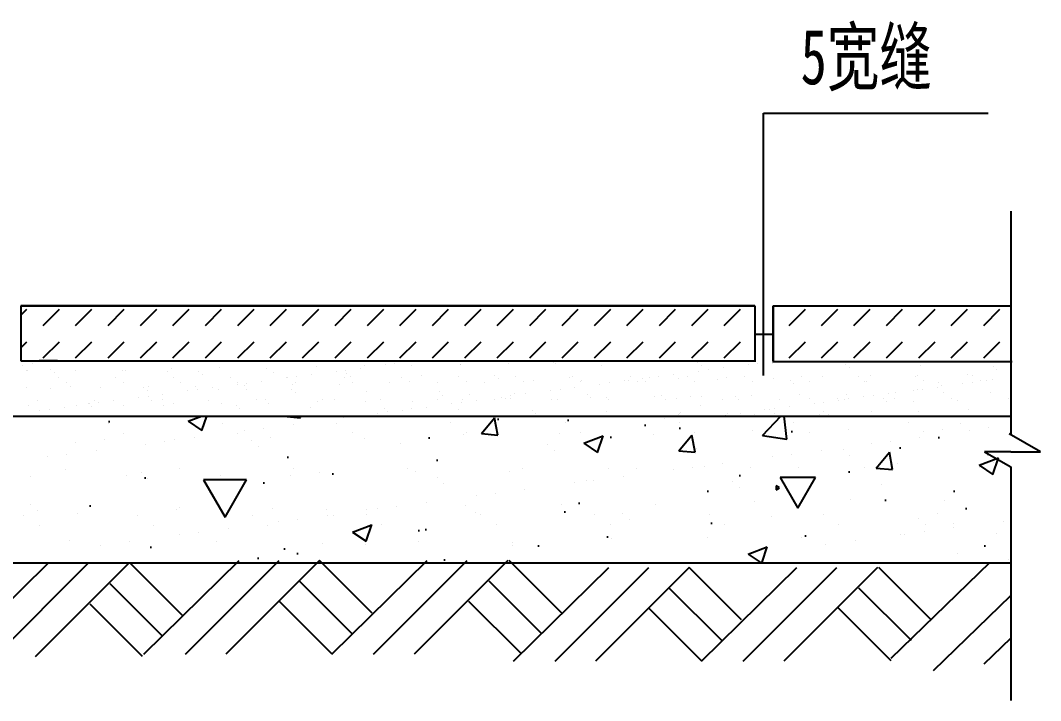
# Model space of a CAD drawing. Extents: x -5183 to -983, y 75 to 2992.
# Drawn here: x -3601 to -3045, y 728 to 1099 of the extents above; entities that cross this region are included whole.
import ezdxf

# ---------------------------------------------------------------- set-up
doc = ezdxf.new("R2010")
doc.units = 0
doc.header["$MEASUREMENT"] = 0
for name, color, linetype in [('HATCH', 4, 'CONTINUOUS'), ('LEVEL', 2, 'CONTINUOUS'), ('STAIR', 140, 'CONTINUOUS'), ('TEXT', 41, 'CONTINUOUS')]:
    doc.layers.add(name, color=color, linetype=linetype)
doc.styles.add('STYLE1', font='simsun.ttf', dxfattribs={"width": 0.7})
pattern_1 = [(45, (0, -110.387), (2e-15, 17.67767), [12.5, -12.5])]

# ---------------------------------------------------------------- blocks, each defined once
blk = doc.blocks.new('DI')
at = {"layer": 'STAIR'}
for p, q in [((-51.91, -51.04), (0, 0)), ((-29.24, -51.04), (21.82, 0.03)), ((43.91, 0.03), (-7.16, -51.04)), ((73.35, -51.04), (124.39, 0)), ((146.47, 0), (95.44, -51.04)), ((72.47, -28.63), (43.86, -0.02)), ((50.65, -51.04), (102.55, 0)), ((175.85, -28.63), (147.24, -0.02)), ((32.82, -11.06), (61.43, -39.67)), ((136.19, -11.06), (164.8, -39.67)), ((21.77, -22.11), (50.38, -50.72)), ((125.15, -22.11), (153.76, -50.72))]:
    blk.add_line(p, q, dxfattribs=at)

msp = doc.modelspace()

# ---------------------------------------------------------------- hatches: boundary and pattern name
at = {"layer": 'HATCH'}
h = msp.add_hatch(dxfattribs=at)
h.set_pattern_fill('AR-CONC', color=4, scale=15, style=0)
h.set_pattern_definition([(50, (-4297.3, 845.52), (107.589, -9.413), [11.25, -123.75]), (355, (-4297.3, 845.52), (-20.813, 112.829), [9, -99]), (100.451, (-4288.34, 844.74), (86.776, 103.416), [9.561, -105.171]), (46.184, (-4297.3, 875.52), (160.086, -24.828), [16.875, -185.625]), (96.636, (-4283.96, 873.45), (140.2, 146.118), [14.342, -157.757]), (351.184, (-4297.3, 875.52), (140.2, 146.118), [13.5, -148.5]), (21, (-4282.3, 868.02), (89.536, -60.393), [11.25, -123.75]), (326, (-4282.3, 868.02), (36.497, 108.773), [9, -99]), (71.451, (-4274.84, 862.99), (126.033, 48.38), [9.561, -105.171]), (37.5, (-4297.303, 845.523), (1.824, 49.9341), [0, -97.8, 0, -100.5, 0, -99.375]), (7.5, (-4297.303, 845.523), (39.4604, 59.1618), [0, -57.3, 0, -95.55, 0, -37.875]), (327.5, (-4330.753, 845.523), (80.0734, -3.3832), [0, -37.5, 0, -117, 0, -155.25]), (317.5, (-4345.75, 845.52), (87.478, 15.0157), [0, -48.75, 0, -77.7, 0, -110.25])])
h.paths.add_polyline_path([(-4561.1, 883.23), (-3064.52, 883.23), (-3064.52, 803.61), (-4561.1, 803.61)])
at = {"layer": 'STAIR'}
h = msp.add_hatch(dxfattribs=at)
h.set_pattern_fill('DASH', color=140, scale=100, angle=45, style=0)
h.set_pattern_definition(pattern_1)
h.paths.add_polyline_path([(-3200.69, 943.27), (-3600.69, 943.27), (-3600.69, 913.27), (-3580.69, 913.27), (-3200.69, 913.27)])
h = msp.add_hatch(dxfattribs=at)
h.set_pattern_fill('DASH', color=140, scale=100, angle=45, style=0)
h.set_pattern_definition(pattern_1)
h.paths.add_polyline_path([(-3060.69, 943.27), (-3190.69, 943.27), (-3190.69, 913.27), (-3060.69, 913.27)])

# ---------------------------------------------------------------- linework, layer by layer
at = {"layer": 'HATCH', "color": 4}
for p, q in [((-3600.69, 943.27), (-3200.69, 943.27)), ((-3200.69, 943.27), (-3600.69, 943.27)), ((-3590.69, 943.27), (-3200.69, 943.27)), ((-3190.69, 913.27), (-3190.69, 943.27)), ((-3190.69, 943.27), (-3060.69, 943.27)), ((-3180.69, 943.27), (-3150.69, 943.27)), ((-3600.69, 913.27), (-3580.69, 913.27)), ((-3580.69, 913.27), (-3590.69, 913.27)), ((-3586.33, 912.74), (-3586.33, 912.74)), ((-3583.16, 913.16), (-3583.16, 913.16)), ((-3583.16, 913.16), (-3583.16, 913.16)), ((-3388.68, 912.87), (-3388.68, 912.87)), ((-3310.56, 912.25), (-3310.56, 912.25)), ((-3282.09, 912.75), (-3282.09, 912.75)), ((-3271.8, 913.05), (-3271.8, 913.05)), ((-3255.92, 913.08), (-3255.92, 913.08)), ((-3231.78, 912.71), (-3231.78, 912.71)), ((-3230.34, 912.96), (-3230.34, 912.96)), ((-3191.04, 913), (-3191.04, 913)), ((-3599.66, 910.99), (-3599.66, 910.99)), ((-3597.4, 907.83), (-3597.4, 907.83)), ((-3597.4, 907.83), (-3597.4, 907.83)), ((-3597.16, 908.01), (-3597.16, 908.01)), ((-3594.46, 911.67), (-3594.46, 911.67)), ((-3584.32, 908.84), (-3584.32, 908.84)), ((-3582.48, 907.15), (-3582.48, 907.15)), ((-3570.98, 908.35), (-3570.98, 908.35)), ((-3545.4, 908.22), (-3545.4, 908.22)), ((-3543.72, 907.96), (-3543.72, 907.96)), ((-3520.65, 907.46), (-3520.65, 907.46)), ((-3520.65, 907.46), (-3520.65, 907.46)), ((-3518.39, 909.2), (-3518.39, 909.2)), ((-3503.7, 907.61), (-3503.7, 907.61)), ((-3492.22, 909.53), (-3492.22, 909.53)), ((-3466.63, 909.41), (-3466.63, 909.41)), ((-3463.1, 906.73), (-3463.1, 906.73)), ((-3439.63, 910.38), (-3439.63, 910.38)), ((-3439.63, 910.38), (-3439.63, 910.38)), ((-3439.63, 910.38), (-3439.63, 910.38)), ((-3428.94, 907.57), (-3428.94, 907.57)), ((-3423.73, 908.26), (-3423.73, 908.26)), ((-3415.6, 909.33), (-3415.6, 909.33)), ((-3413.45, 910.72), (-3413.45, 910.72)), ((-3402.02, 911.12), (-3402.02, 911.12)), ((-3396.81, 911.8), (-3396.81, 911.8)), ((-3387.87, 910.59), (-3387.87, 910.59)), ((-3361.1, 911.38), (-3361.1, 911.38)), ((-3361.1, 911.38), (-3361.1, 911.38)), ((-3360.86, 911.57), (-3360.86, 911.57)), ((-3334.68, 911.9), (-3334.68, 911.9)), ((-3309.1, 911.78), (-3309.1, 911.78)), ((-3284.36, 911.02), (-3284.36, 911.02)), ((-3284.36, 911.02), (-3284.36, 911.02)), ((-3231.29, 907.7), (-3231.29, 907.7)), ((-3229.94, 911.02), (-3229.94, 911.02)), ((-3226.09, 908.39), (-3226.09, 908.39)), ((-3217.96, 909.46), (-3217.96, 909.46)), ((-3204.38, 911.24), (-3204.38, 911.24)), ((-3199.17, 911.93), (-3199.17, 911.93)), ((-3191.18, 911.82), (-3191.18, 911.82)), ((-3151.16, 911.48), (-3151.16, 911.48)), ((-3149.32, 909.79), (-3149.32, 909.79)), ((-3110.56, 910.59), (-3110.56, 910.59)), ((-3070.55, 910.25), (-3070.55, 910.25)), ((-3068.7, 908.56), (-3068.7, 908.56)), ((-3580.06, 904.19), (-3580.06, 904.19)), ((-3575.85, 901.51), (-3575.85, 901.51)), ((-3548.92, 904.25), (-3548.92, 904.25)), ((-3544.71, 901.56), (-3544.71, 901.56)), ((-3517.78, 904.31), (-3517.78, 904.31)), ((-3513.56, 901.62), (-3513.56, 901.62)), ((-3501.86, 905.92), (-3501.86, 905.92)), ((-3486.64, 904.36), (-3486.64, 904.36)), ((-3482.42, 901.68), (-3482.42, 901.68)), ((-3477.57, 901.17), (-3477.57, 901.17)), ((-3469.44, 902.24), (-3469.44, 902.24)), ((-3455.85, 904.03), (-3455.85, 904.03)), ((-3455.5, 904.42), (-3455.5, 904.42)), ((-3451.28, 901.73), (-3451.28, 901.73)), ((-3450.65, 904.71), (-3450.65, 904.71)), ((-3442.52, 905.78), (-3442.52, 905.78)), ((-3424.36, 904.48), (-3424.36, 904.48)), ((-3423.08, 906.39), (-3423.08, 906.39)), ((-3421.24, 904.7), (-3421.24, 904.7)), ((-3420.14, 901.79), (-3420.14, 901.79)), ((-3399.93, 901.34), (-3399.93, 901.34)), ((-3393.22, 904.53), (-3393.22, 904.53)), ((-3389, 901.85), (-3389, 901.85)), ((-3382.48, 905.5), (-3382.48, 905.5)), ((-3373.75, 901.67), (-3373.75, 901.67)), ((-3362.07, 904.59), (-3362.07, 904.59)), ((-3357.86, 901.9), (-3357.86, 901.9)), ((-3348.17, 901.55), (-3348.17, 901.55)), ((-3342.46, 905.16), (-3342.46, 905.16)), ((-3340.62, 903.47), (-3340.62, 903.47)), ((-3330.93, 904.65), (-3330.93, 904.65)), ((-3326.72, 901.96), (-3326.72, 901.96)), ((-3321.16, 902.52), (-3321.16, 902.52)), ((-3301.86, 904.27), (-3301.86, 904.27)), ((-3299.79, 904.7), (-3299.79, 904.7)), ((-3295.57, 902.02), (-3295.57, 902.02)), ((-3294.99, 902.86), (-3294.99, 902.86)), ((-3279.92, 901.3), (-3279.92, 901.3)), ((-3271.79, 902.37), (-3271.79, 902.37)), ((-3269.41, 902.74), (-3269.41, 902.74)), ((-3268.65, 904.76), (-3268.65, 904.76)), ((-3264.43, 902.07), (-3264.43, 902.07)), ((-3261.84, 903.93), (-3261.84, 903.93)), ((-3260, 902.24), (-3260, 902.24)), ((-3258.21, 904.16), (-3258.21, 904.16)), ((-3253.01, 904.84), (-3253.01, 904.84)), ((-3244.88, 905.91), (-3244.88, 905.91)), ((-3242.4, 903.71), (-3242.4, 903.71)), ((-3237.51, 904.82), (-3237.51, 904.82)), ((-3233.29, 902.13), (-3233.29, 902.13)), ((-3221.24, 903.05), (-3221.24, 903.05)), ((-3216.22, 904.04), (-3216.22, 904.04)), ((-3206.37, 904.87), (-3206.37, 904.87)), ((-3202.15, 902.19), (-3202.15, 902.19)), ((-3190.64, 903.92), (-3190.64, 903.92)), ((-3181.23, 902.7), (-3181.23, 902.7)), ((-3179.38, 901.01), (-3179.38, 901.01)), ((-3175.23, 904.93), (-3175.23, 904.93)), ((-3171.01, 902.24), (-3171.01, 902.24)), ((-3163.63, 904.89), (-3163.63, 904.89)), ((-3144.08, 904.99), (-3144.08, 904.99)), ((-3140.62, 901.82), (-3140.62, 901.82)), ((-3139.87, 902.3), (-3139.87, 902.3)), ((-3137.45, 905.23), (-3137.45, 905.23)), ((-3112.94, 905.04), (-3112.94, 905.04)), ((-3111.87, 905.1), (-3111.87, 905.1)), ((-3108.73, 902.36), (-3108.73, 902.36)), ((-3100.61, 901.47), (-3100.61, 901.47)), ((-3084.86, 906.08), (-3084.86, 906.08)), ((-3082.28, 901.43), (-3082.28, 901.43)), ((-3081.8, 905.1), (-3081.8, 905.1)), ((-3077.58, 902.41), (-3077.58, 902.41)), ((-3074.15, 902.5), (-3074.15, 902.5)), ((-3070.98, 902.92), (-3070.98, 902.92)), ((-3070.98, 902.92), (-3070.98, 902.92)), ((-3597.79, 898.64), (-3597.79, 898.64)), ((-3597.79, 898.64), (-3597.79, 898.64)), ((-3584.47, 898), (-3584.47, 898)), ((-3573.78, 899.18), (-3573.78, 899.18)), ((-3557.46, 898.97), (-3557.46, 898.97)), ((-3533.76, 898.84), (-3533.76, 898.84)), ((-3531.92, 897.15), (-3531.92, 897.15)), ((-3531.28, 899.31), (-3531.28, 899.31)), ((-3509.69, 896.94), (-3509.69, 896.94)), ((-3505.7, 899.18), (-3505.7, 899.18)), ((-3504.49, 897.63), (-3504.49, 897.63)), ((-3496.36, 898.7), (-3496.36, 898.7)), ((-3493.16, 897.95), (-3493.16, 897.95)), ((-3482.77, 900.48), (-3482.77, 900.48)), ((-3478.69, 900.16), (-3478.69, 900.16)), ((-3477.74, 897.61), (-3477.74, 897.61)), ((-3477.74, 897.61), (-3477.74, 897.61)), ((-3453.14, 897.61), (-3453.14, 897.61)), ((-3452.52, 900.49), (-3452.52, 900.49)), ((-3451.3, 895.92), (-3451.3, 895.92)), ((-3426.94, 900.37), (-3426.94, 900.37)), ((-3412.54, 896.72), (-3412.54, 896.72)), ((-3372.52, 896.38), (-3372.52, 896.38)), ((-3331.92, 895.5), (-3331.92, 895.5)), ((-3312.05, 897.07), (-3312.05, 897.07)), ((-3306.84, 897.75), (-3306.84, 897.75)), ((-3298.71, 898.82), (-3298.71, 898.82)), ((-3285.13, 900.61), (-3285.13, 900.61)), ((-3127.99, 895.41), (-3127.99, 895.41)), ((-3123.93, 895.85), (-3123.93, 895.85)), ((-3114.4, 897.2), (-3114.4, 897.2)), ((-3111.73, 897.55), (-3111.73, 897.55)), ((-3111.73, 897.55), (-3111.73, 897.55)), ((-3109.2, 897.88), (-3109.2, 897.88)), ((-3101.07, 898.95), (-3101.07, 898.95)), ((-3098.76, 899.78), (-3098.76, 899.78)), ((-3097.76, 896.18), (-3097.76, 896.18)), ((-3087.48, 900.74), (-3087.48, 900.74)), ((-3072.18, 896.06), (-3072.18, 896.06)), ((-3591.81, 891.78), (-3591.81, 891.78)), ((-3563.82, 890.06), (-3563.82, 890.06)), ((-3563.53, 889.85), (-3563.53, 889.85)), ((-3560.67, 891.84), (-3560.67, 891.84)), ((-3558.32, 890.54), (-3558.32, 890.54)), ((-3550.19, 891.61), (-3550.19, 891.61)), ((-3536.61, 893.4), (-3536.61, 893.4)), ((-3531.4, 894.08), (-3531.4, 894.08)), ((-3529.52, 891.89), (-3529.52, 891.89)), ((-3523.4, 892.22), (-3523.4, 892.22)), ((-3523.4, 892.22), (-3523.4, 892.22)), ((-3523.27, 895.15), (-3523.27, 895.15)), ((-3517.76, 889.93), (-3517.76, 889.93)), ((-3498.38, 891.95), (-3498.38, 891.95)), ((-3491.59, 890.26), (-3491.59, 890.26)), ((-3472.21, 892.54), (-3472.21, 892.54)), ((-3472.21, 892.54), (-3472.21, 892.54)), ((-3467.24, 892.01), (-3467.24, 892.01)), ((-3466, 890.14), (-3466, 890.14)), ((-3439, 891.11), (-3439, 891.11)), ((-3436.1, 892.06), (-3436.1, 892.06)), ((-3429.98, 892.39), (-3429.98, 892.39)), ((-3429.98, 892.39), (-3429.98, 892.39)), ((-3412.82, 891.45), (-3412.82, 891.45)), ((-3404.96, 892.12), (-3404.96, 892.12)), ((-3387.24, 891.32), (-3387.24, 891.32)), ((-3373.82, 892.18), (-3373.82, 892.18)), ((-3370.68, 894.69), (-3370.68, 894.69)), ((-3365.88, 889.98), (-3365.88, 889.98)), ((-3360.68, 890.67), (-3360.68, 890.67)), ((-3360.23, 892.3), (-3360.23, 892.3)), ((-3355.93, 894.96), (-3355.93, 894.96)), ((-3355.93, 894.96), (-3355.93, 894.96)), ((-3352.55, 891.74), (-3352.55, 891.74)), ((-3342.68, 892.23), (-3342.68, 892.23)), ((-3338.96, 893.53), (-3338.96, 893.53)), ((-3336.56, 892.56), (-3336.56, 892.56)), ((-3336.56, 892.56), (-3336.56, 892.56)), ((-3334.05, 892.63), (-3334.05, 892.63)), ((-3333.76, 894.21), (-3333.76, 894.21)), ((-3325.63, 895.28), (-3325.63, 895.28)), ((-3311.53, 892.29), (-3311.53, 892.29)), ((-3308.47, 892.51), (-3308.47, 892.51)), ((-3291.91, 895.15), (-3291.91, 895.15)), ((-3290.06, 893.46), (-3290.06, 893.46)), ((-3281.46, 893.48), (-3281.46, 893.48)), ((-3280.39, 892.35), (-3280.39, 892.35)), ((-3255.29, 893.82), (-3255.29, 893.82)), ((-3251.3, 894.27), (-3251.3, 894.27)), ((-3249.25, 892.4), (-3249.25, 892.4)), ((-3243.13, 892.73), (-3243.13, 892.73)), ((-3243.13, 892.73), (-3243.13, 892.73)), ((-3235.89, 893.92), (-3235.89, 893.92)), ((-3235.89, 893.92), (-3235.89, 893.92)), ((-3229.71, 893.69), (-3229.71, 893.69)), ((-3218.11, 892.46), (-3218.11, 892.46)), ((-3211.29, 893.92), (-3211.29, 893.92)), ((-3209.44, 892.24), (-3209.44, 892.24)), ((-3202.7, 894.67), (-3202.7, 894.67)), ((-3186.97, 892.52), (-3186.97, 892.52)), ((-3176.52, 895), (-3176.52, 895)), ((-3170.68, 893.04), (-3170.68, 893.04)), ((-3168.24, 890.11), (-3168.24, 890.11)), ((-3163.03, 890.8), (-3163.03, 890.8)), ((-3155.83, 892.57), (-3155.83, 892.57)), ((-3154.9, 891.87), (-3154.9, 891.87)), ((-3151.73, 892.28), (-3151.73, 892.28)), ((-3151.73, 892.28), (-3151.73, 892.28)), ((-3150.94, 894.88), (-3150.94, 894.88)), ((-3149.71, 892.9), (-3149.71, 892.9)), ((-3149.71, 892.9), (-3149.71, 892.9)), ((-3141.32, 893.65), (-3141.32, 893.65)), ((-3136.11, 894.34), (-3136.11, 894.34)), ((-3136.11, 894.34), (-3136.11, 894.34)), ((-3136.11, 894.34), (-3136.11, 894.34)), ((-3130.67, 892.7), (-3130.67, 892.7)), ((-3128.82, 891.01), (-3128.82, 891.01)), ((-3124.69, 892.63), (-3124.69, 892.63)), ((-3114.07, 891.27), (-3114.07, 891.27)), ((-3114.07, 891.27), (-3114.07, 891.27)), ((-3093.54, 892.68), (-3093.54, 892.68)), ((-3090.06, 891.81), (-3090.06, 891.81)), ((-3062.4, 892.74), (-3062.4, 892.74)), ((-3570.35, 889.08), (-3570.35, 889.08)), ((-3544.77, 888.96), (-3544.77, 888.96)), ((-3523.22, 889.18), (-3523.22, 889.18)), ((-3571.15, 868.71), (-3571.15, 868.71)), ((-3555.04, 870.74), (-3555.04, 870.74)), ((-3532.59, 868.03), (-3532.59, 868.03)), ((-3522.18, 869.4), (-3522.18, 869.4)), ((-3517.13, 870.66), (-3517.13, 870.66)), ((-3505.92, 871.54), (-3505.92, 871.54)), ((-3475.01, 870.05), (-3475.01, 870.05)), ((-3464.78, 871.33), (-3464.78, 871.33)), ((-3413.62, 871.08), (-3413.62, 871.08)), ((-3393.8, 868.28), (-3393.8, 868.28)), ((-3313.77, 867.59), (-3313.77, 867.59)), ((-3137.31, 868.29), (-3137.31, 868.29)), ((-3137.31, 868.29), (-3137.31, 868.29)), ((-3137.31, 868.29), (-3137.31, 868.29)), ((-3126.89, 869.66), (-3126.89, 869.66)), ((-3126.89, 869.66), (-3126.89, 869.66)), ((-3126.89, 869.66), (-3126.89, 869.66)), ((-3110.64, 871.8), (-3110.64, 871.8)), ((-3110.64, 871.8), (-3110.64, 871.8)), ((-3110.64, 871.8), (-3110.64, 871.8)), ((-3576.02, 862.32), (-3576.02, 862.32)), ((-3559.76, 864.46), (-3559.76, 864.46)), ((-3471.32, 866.67), (-3471.32, 866.67)), ((-3310.08, 864.22), (-3310.08, 864.22)), ((-3232.56, 865.83), (-3232.56, 865.83)), ((-3180.73, 862.57), (-3180.73, 862.57)), ((-3180.73, 862.57), (-3180.73, 862.57)), ((-3180.73, 862.57), (-3180.73, 862.57)), ((-3164.47, 864.72), (-3164.47, 864.72)), ((-3164.47, 864.72), (-3164.47, 864.72)), ((-3164.47, 864.72), (-3164.47, 864.72)), ((-3152.53, 865.14), (-3152.53, 865.14)), ((-3071.32, 863.37), (-3071.32, 863.37)), ((-3586.43, 860.95), (-3586.43, 860.95)), ((-3218.31, 857.63), (-3218.31, 857.63)), ((-3218.31, 857.63), (-3218.31, 857.63)), ((-3218.31, 857.63), (-3218.31, 857.63)), ((-3191.14, 861.2), (-3191.14, 861.2)), ((-3191.14, 861.2), (-3191.14, 861.2)), ((-3191.14, 861.2), (-3191.14, 861.2)), ((-3148.85, 861.76), (-3148.85, 861.76)), ((-3122.67, 857.31), (-3122.67, 857.31)), ((-3070.32, 857.98), (-3070.32, 857.98)), ((-3070.32, 857.98), (-3070.32, 857.98)), ((-3070.32, 857.98), (-3070.32, 857.98)), ((-3576.63, 854.38), (-3576.63, 854.38)), ((-3542.92, 850.88), (-3542.92, 850.88)), ((-3535.13, 852.5), (-3535.13, 852.5)), ((-3514.35, 854.49), (-3514.35, 854.49)), ((-3452.07, 854.61), (-3452.07, 854.61)), ((-3437.74, 852.58), (-3437.74, 852.58)), ((-3389.78, 854.72), (-3389.78, 854.72)), ((-3385.38, 853.24), (-3385.38, 853.24)), ((-3334.22, 853), (-3334.22, 853)), ((-3327.5, 854.83), (-3327.5, 854.83)), ((-3280.2, 854.95), (-3280.2, 854.95)), ((-3265.22, 854.95), (-3265.22, 854.95)), ((-3244.98, 854.12), (-3244.98, 854.12)), ((-3244.98, 854.12), (-3244.98, 854.12)), ((-3244.98, 854.12), (-3244.98, 854.12)), ((-3234.57, 855.49), (-3234.57, 855.49)), ((-3234.57, 855.49), (-3234.57, 855.49)), ((-3234.57, 855.49), (-3234.57, 855.49)), ((-3227.85, 855.61), (-3227.85, 855.61)), ((-3202.94, 855.06), (-3202.94, 855.06)), ((-3176.69, 855.37), (-3176.69, 855.37)), ((-3140.65, 855.17), (-3140.65, 855.17)), ((-3078.37, 855.29), (-3078.37, 855.29)), ((-3595.27, 850.21), (-3595.27, 850.21)), ((-3531.44, 849.12), (-3531.44, 849.12)), ((-3477.66, 848.46), (-3501.17, 848.46)), ((-3501.17, 848.46), (-3489.42, 828.11)), ((-3491.75, 850.63), (-3491.75, 850.63)), ((-3489.42, 828.11), (-3477.66, 848.46)), ((-3453.92, 850.73), (-3453.92, 850.73)), ((-3373.89, 850.04), (-3373.89, 850.04)), ((-3370.21, 846.66), (-3370.21, 846.66)), ((-3298.81, 847.03), (-3298.81, 847.03)), ((-3298.81, 847.03), (-3298.81, 847.03)), ((-3298.81, 847.03), (-3298.81, 847.03)), ((-3292.68, 848.27), (-3292.68, 848.27)), ((-3288.4, 848.4), (-3288.4, 848.4)), ((-3288.4, 848.4), (-3288.4, 848.4)), ((-3288.4, 848.4), (-3288.4, 848.4)), ((-3272.14, 850.54), (-3272.14, 850.54)), ((-3272.14, 850.54), (-3272.14, 850.54)), ((-3272.14, 850.54), (-3272.14, 850.54)), ((-3212.66, 847.59), (-3212.66, 847.59)), ((-3167.65, 849.69), (-3186.88, 849.69)), ((-3186.88, 849.69), (-3177.27, 833.04)), ((-3177.27, 833.04), (-3167.65, 849.69)), ((-3131.45, 845.82), (-3131.45, 845.82)), ((-3352.65, 839.94), (-3352.65, 839.94)), ((-3352.65, 839.94), (-3352.65, 839.94)), ((-3352.65, 839.94), (-3352.65, 839.94)), ((-3342.24, 841.31), (-3342.24, 841.31)), ((-3342.24, 841.31), (-3342.24, 841.31)), ((-3342.24, 841.31), (-3342.24, 841.31)), ((-3325.98, 843.45), (-3325.98, 843.45)), ((-3325.98, 843.45), (-3325.98, 843.45)), ((-3325.98, 843.45), (-3325.98, 843.45)), ((-3208.97, 844.21), (-3208.97, 844.21)), ((-3187.14, 844.14), (-3189, 845.21)), ((-3189, 845.21), (-3189, 843.07)), ((-3189, 843.07), (-3187.14, 844.14)), ((-3595.25, 834.94), (-3595.25, 834.94)), ((-3396.07, 834.22), (-3396.07, 834.22)), ((-3396.07, 834.22), (-3396.07, 834.22)), ((-3396.07, 834.22), (-3396.07, 834.22)), ((-3379.81, 836.36), (-3379.81, 836.36)), ((-3379.81, 836.36), (-3379.81, 836.36)), ((-3379.81, 836.36), (-3379.81, 836.36)), ((-3358.34, 834.49), (-3358.34, 834.49)), ((-3305.99, 835.16), (-3305.99, 835.16)), ((-3254.83, 834.92), (-3254.83, 834.92)), ((-3200.81, 836.86), (-3200.81, 836.86)), ((-3148.46, 837.53), (-3148.46, 837.53)), ((-3097.3, 837.28), (-3097.3, 837.28)), ((-3097.3, 837.28), (-3097.3, 837.28)), ((-3097.3, 837.28), (-3097.3, 837.28)), ((-3599.28, 829.01), (-3599.28, 829.01)), ((-3591.57, 831.57), (-3591.57, 831.57)), ((-3569.89, 830.18), (-3569.89, 830.18)), ((-3536.99, 829.13), (-3536.99, 829.13)), ((-3515.87, 832.12), (-3515.87, 832.12)), ((-3514.04, 833.17), (-3514.04, 833.17)), ((-3474.71, 829.24), (-3474.71, 829.24)), ((-3463.52, 832.79), (-3463.52, 832.79)), ((-3434.02, 832.49), (-3434.02, 832.49)), ((-3433.65, 829.28), (-3433.65, 829.28)), ((-3433.65, 829.28), (-3433.65, 829.28)), ((-3433.65, 829.28), (-3433.65, 829.28)), ((-3430.33, 829.11), (-3430.33, 829.11)), ((-3412.43, 829.35), (-3412.43, 829.35)), ((-3412.36, 832.55), (-3412.36, 832.55)), ((-3406.48, 832.85), (-3406.48, 832.85)), ((-3406.48, 832.85), (-3406.48, 832.85)), ((-3406.48, 832.85), (-3406.48, 832.85)), ((-3352.81, 830.72), (-3352.81, 830.72)), ((-3350.15, 829.47), (-3350.15, 829.47)), ((-3287.86, 829.58), (-3287.86, 829.58)), ((-3272.78, 830.03), (-3272.78, 830.03)), ((-3225.58, 829.69), (-3225.58, 829.69)), ((-3163.3, 829.81), (-3163.3, 829.81)), ((-3101.01, 829.92), (-3101.01, 829.92)), ((-3590.84, 823.64), (-3590.84, 823.64)), ((-3528.56, 823.75), (-3528.56, 823.75)), ((-3466.28, 823.87), (-3466.28, 823.87)), ((-3460.32, 825.77), (-3460.32, 825.77)), ((-3460.32, 825.77), (-3460.32, 825.77)), ((-3460.32, 825.77), (-3460.32, 825.77)), ((-3449.91, 827.14), (-3449.91, 827.14)), ((-3449.91, 827.14), (-3449.91, 827.14)), ((-3449.91, 827.14), (-3449.91, 827.14)), ((-3403.99, 823.98), (-3403.99, 823.98)), ((-3341.71, 824.09), (-3341.71, 824.09)), ((-3279.43, 824.21), (-3279.43, 824.21)), ((-3269.09, 826.65), (-3269.09, 826.65)), ((-3217.15, 824.32), (-3217.15, 824.32)), ((-3191.57, 828.26), (-3191.57, 828.26)), ((-3154.86, 824.43), (-3154.86, 824.43)), ((-3111.54, 827.58), (-3111.54, 827.58)), ((-3107.85, 824.2), (-3107.85, 824.2)), ((-3092.58, 824.55), (-3092.58, 824.55)), ((-3065.03, 826.02), (-3065.03, 826.02)), ((-3065.03, 826.02), (-3065.03, 826.02)), ((-3065.03, 826.02), (-3065.03, 826.02)), ((-3514.15, 818.68), (-3514.15, 818.68)), ((-3514.15, 818.68), (-3514.15, 818.68)), ((-3514.15, 818.68), (-3514.15, 818.68)), ((-3503.74, 820.05), (-3503.74, 820.05)), ((-3503.74, 820.05), (-3503.74, 820.05)), ((-3503.74, 820.05), (-3503.74, 820.05)), ((-3487.48, 822.19), (-3487.48, 822.19)), ((-3487.48, 822.19), (-3487.48, 822.19)), ((-3487.48, 822.19), (-3487.48, 822.19)), ((-3121.41, 818.78), (-3121.41, 818.78)), ((-3121.41, 818.78), (-3121.41, 818.78)), ((-3121.41, 818.78), (-3121.41, 818.78)), ((-3118.87, 818.94), (-3118.87, 818.94)), ((-3118.87, 818.94), (-3118.87, 818.94)), ((-3118.87, 818.94), (-3118.87, 818.94)), ((-3108.45, 820.31), (-3108.45, 820.31)), ((-3108.45, 820.31), (-3108.45, 820.31)), ((-3108.45, 820.31), (-3108.45, 820.31)), ((-3092.2, 822.45), (-3092.2, 822.45)), ((-3092.2, 822.45), (-3092.2, 822.45)), ((-3092.2, 822.45), (-3092.2, 822.45)), ((-3069.06, 819.45), (-3069.06, 819.45)), ((-3069.06, 819.45), (-3069.06, 819.45)), ((-3069.06, 819.45), (-3069.06, 819.45)), ((-3574.17, 815.62), (-3574.17, 815.62)), ((-3557.58, 812.96), (-3557.58, 812.96)), ((-3557.58, 812.96), (-3557.58, 812.96)), ((-3557.58, 812.96), (-3557.58, 812.96)), ((-3541.32, 815.1), (-3541.32, 815.1)), ((-3541.32, 815.1), (-3541.32, 815.1)), ((-3541.32, 815.1), (-3541.32, 815.1)), ((-3494.14, 814.93), (-3494.14, 814.93)), ((-3436.48, 814.04), (-3436.48, 814.04)), ((-3412.93, 813.17), (-3412.93, 813.17)), ((-3384.12, 814.71), (-3384.12, 814.71)), ((-3332.96, 814.46), (-3332.96, 814.46)), ((-3332.9, 812.48), (-3332.9, 812.48)), ((-3278.94, 816.41), (-3278.94, 816.41)), ((-3226.59, 817.08), (-3226.59, 817.08)), ((-3175.43, 816.83), (-3175.43, 816.83)), ((-3162.29, 813.22), (-3162.29, 813.22)), ((-3162.29, 813.22), (-3162.29, 813.22)), ((-3162.29, 813.22), (-3162.29, 813.22)), ((-3146.03, 815.36), (-3146.03, 815.36)), ((-3146.03, 815.36), (-3146.03, 815.36)), ((-3146.03, 815.36), (-3146.03, 815.36)), ((-3090.45, 808.25), (-3090.45, 808.25)), ((-3062.22, 805.2), (-3062.22, 805.2))]:
    msp.add_line(p, q, dxfattribs=at)
at = {"layer": 'LEVEL', "color": 2}
for p, q in [((-3600.69, 943.27), (-3600.69, 913.27)), ((-3600.69, 943.27), (-3200.69, 943.27)), ((-3200.69, 943.27), (-3200.69, 912.76)), ((-3190.69, 943.27), (-3190.69, 913.27)), ((-3190.69, 943.27), (-3060.69, 943.27)), ((-3600.69, 913.27), (-3200.69, 913.27)), ((-3191.04, 913), (-3060.32, 913)), ((-3596.53, 888.74), (-3596.53, 888.74)), ((-3590.44, 886.31), (-3590.44, 886.31)), ((-3585.24, 886.99), (-3585.24, 886.99)), ((-3577.11, 888.06), (-3577.11, 888.06)), ((-3561.98, 888.37), (-3561.98, 888.37)), ((-3483.2, 888.83), (-3483.2, 888.83)), ((-3481.36, 887.14), (-3481.36, 887.14)), ((-3442.6, 887.95), (-3442.6, 887.95)), ((-3406.38, 884.65), (-3406.38, 884.65)), ((-3402.59, 887.6), (-3402.59, 887.6)), ((-3400.74, 885.91), (-3400.74, 885.91)), ((-3392.8, 886.44), (-3392.8, 886.44)), ((-3387.59, 887.12), (-3387.59, 887.12)), ((-3379.46, 888.19), (-3379.46, 888.19)), ((-3361.98, 886.72), (-3361.98, 886.72)), ((-3321.97, 886.38), (-3321.97, 886.38)), ((-3320.12, 884.69), (-3320.12, 884.69)), ((-3281.36, 885.49), (-3281.36, 885.49)), ((-3242, 884.26), (-3242, 884.26)), ((-3242, 884.26), (-3242, 884.26)), ((-3241.77, 884.44), (-3241.77, 884.44)), ((-3241.35, 885.15), (-3241.35, 885.15)), ((-3230.36, 888.86), (-3230.36, 888.86)), ((-3230.36, 888.86), (-3230.36, 888.86)), ((-3215.59, 884.77), (-3215.59, 884.77)), ((-3208.74, 884.78), (-3208.74, 884.78)), ((-3200.74, 884.26), (-3200.74, 884.26)), ((-3195.16, 886.57), (-3195.16, 886.57)), ((-3192.48, 886.92), (-3192.48, 886.92)), ((-3192.48, 886.92), (-3192.48, 886.92)), ((-3190.01, 884.65), (-3190.01, 884.65)), ((-3189.95, 887.25), (-3189.95, 887.25)), ((-3181.82, 888.32), (-3181.82, 888.32)), ((-3163, 885.62), (-3163, 885.62)), ((-3136.82, 885.96), (-3136.82, 885.96)), ((-3111.24, 885.84), (-3111.24, 885.84)), ((-3084.23, 886.81), (-3084.23, 886.81)), ((-3084.23, 886.81), (-3084.23, 886.81)), ((-3084.23, 886.81), (-3084.23, 886.81)), ((-4580.69, 883.27), (-3060.69, 883.27)), ((-3553.15, 879.21), (-3553.15, 879.21)), ((-3490.86, 879.32), (-3490.86, 879.32)), ((-3452.09, 878.63), (-3452.09, 878.63)), ((-3428.58, 879.44), (-3428.58, 879.44)), ((-3424.92, 882.21), (-3424.92, 882.21)), ((-3414.51, 883.58), (-3414.51, 883.58)), ((-3366.3, 879.55), (-3366.3, 879.55)), ((-3304.01, 879.66), (-3304.01, 879.66)), ((-3294.36, 883.59), (-3294.36, 883.59)), ((-3268.78, 883.47), (-3268.78, 883.47)), ((-3249.96, 881.77), (-3249.96, 881.77)), ((-3241.73, 879.78), (-3241.73, 879.78)), ((-3239.51, 883.46), (-3239.51, 883.46)), ((-3216.87, 883.71), (-3216.87, 883.71)), ((-3216.87, 883.71), (-3216.87, 883.71)), ((-3216.87, 883.71), (-3216.87, 883.71)), ((-3179.45, 879.89), (-3179.45, 879.89)), ((-3165.26, 883.89), (-3165.26, 883.89)), ((-3165.26, 883.89), (-3165.26, 883.89)), ((-3160.73, 883.92), (-3160.73, 883.92)), ((-3117.17, 880), (-3117.17, 880)), ((-3092.41, 882.69), (-3092.41, 882.69)), ((-3088.72, 879.31), (-3088.72, 879.31)), ((-3060.69, 883.27), (-3060.69, 883.27)), ((-3544.71, 873.84), (-3544.71, 873.84)), ((-3482.43, 873.95), (-3482.43, 873.95)), ((-3478.76, 875.12), (-3478.76, 875.12)), ((-3468.35, 876.49), (-3468.35, 876.49)), ((-3420.15, 874.06), (-3420.15, 874.06)), ((-3357.86, 874.18), (-3357.86, 874.18)), ((-3307.25, 873.7), (-3307.25, 873.7)), ((-3295.58, 874.29), (-3295.58, 874.29)), ((-3256.09, 873.45), (-3256.09, 873.45)), ((-3233.3, 874.4), (-3233.3, 874.4)), ((-3202.07, 875.4), (-3202.07, 875.4)), ((-3171.02, 874.52), (-3171.02, 874.52)), ((-3149.72, 876.07), (-3149.72, 876.07)), ((-3108.73, 874.63), (-3108.73, 874.63)), ((-3098.55, 875.82), (-3098.55, 875.82)), ((-3083.47, 875.38), (-3083.47, 875.38)), ((-3083.47, 875.38), (-3083.47, 875.38)), ((-3083.47, 875.38), (-3083.47, 875.38)), ((-3073.06, 876.75), (-3073.06, 876.75)), ((-3073.06, 876.75), (-3073.06, 876.75)), ((-3073.06, 876.75), (-3073.06, 876.75)), ((-3359.6, 873.03), (-3359.6, 873.03)), ((-4580.69, 803.27), (-3060.69, 803.27))]:
    msp.add_line(p, q, dxfattribs=at)
at = {"layer": 'STAIR', "linetype": 'CONTINUOUS'}
for p, q in [((-3061.15, 994.83), (-3061.15, 873.17)), ((-3044.9, 863.75), (-3061.95, 873.63)), ((-3061.15, 863.75), (-3075.46, 863.75)), ((-3075.46, 863.75), (-3061.15, 855.66)), ((-3061.15, 863.75), (-3044.9, 863.75)), ((-3061.15, 855.66), (-3061.15, 728.22))]:
    msp.add_line(p, q, dxfattribs=at)
at = {"layer": 'STAIR'}
for p, q in [((-3126.41, 751.25), (-3072.63, 803.49)), ((-3103.25, 744.53), (-3061.15, 785.43)), ((-3075.62, 748.26), (-3061.15, 762.32))]:
    msp.add_line(p, q, dxfattribs=at)
at = {"layer": 'TEXT', "linetype": 'CONTINUOUS'}
for p, q in [((-3195.85, 905.31), (-3195.88, 1048.36)), ((-3195.88, 1048.36), (-3073.43, 1048.36)), ((-3200.69, 927.85), (-3190.78, 927.85))]:
    msp.add_line(p, q, dxfattribs=at)

# ---------------------------------------------------------------- block references
at = {"layer": 'STAIR'}
for p in [(-3688.38, 803.06), (-3481.8, 804.52), (-3280.31, 800.79)]:
    msp.add_blockref('DI', p, dxfattribs=at)

# ---------------------------------------------------------------- texts
at = {"layer": 'TEXT', "linetype": 'CONTINUOUS', "style": 'STYLE1', "width": 0.7}
msp.add_text('5宽缝', height=30, dxfattribs=at).set_placement((-3175.7, 1064.05))

doc.saveas('drawing.dxf')
